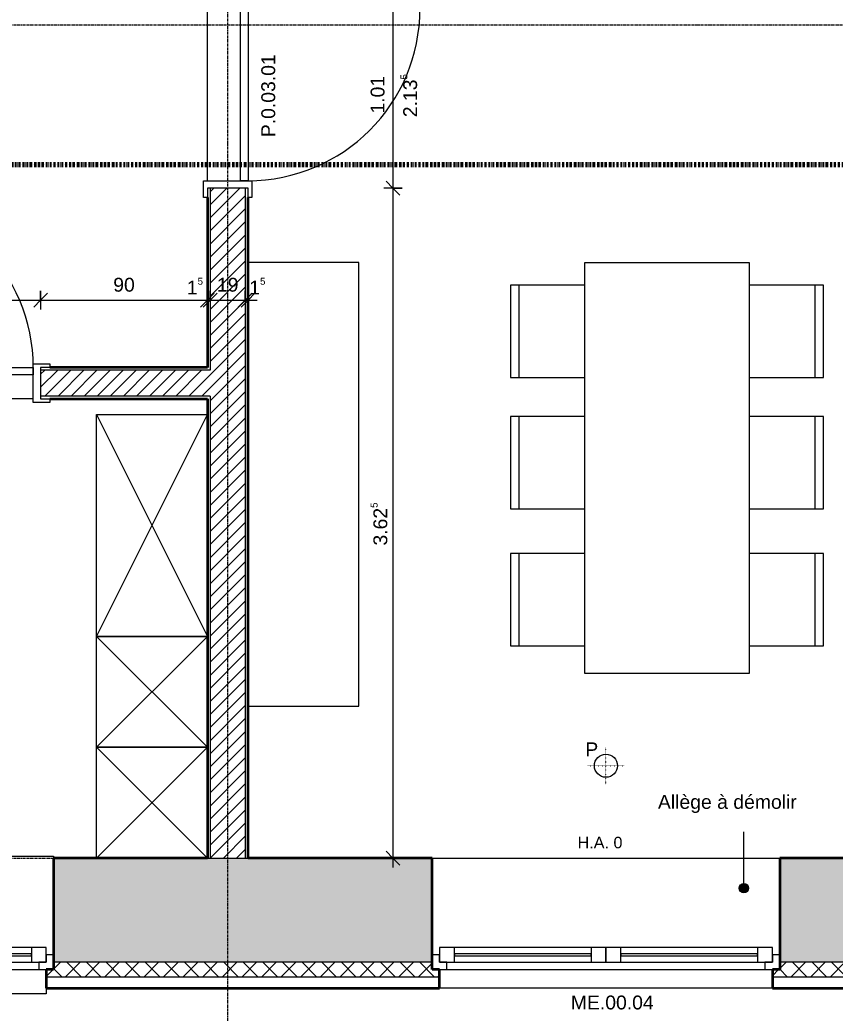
# Model space of a CAD drawing. Header units: millimetres. Extents: x -83 to 30397, y 298 to 25043.
# Drawn here: x 8567 to 12976, y 5859 to 11233 of the extents above; entities that cross this region are included whole.
import ezdxf

# ---------------------------------------------------------------- set-up
doc = ezdxf.new("R2010")
doc.units = ezdxf.units.MM
for name, pattern in [('Dash dot', [21, 10, -5, 1, -5]), ('Dot 1mm', [1, 0, -1]), ('Grid Line', [22.225, 12.7, -3.175, 3.175, -3.175])]:
    doc.linetypes.add(name, pattern=pattern)
for name, color, linetype, lineweight in [('A-ANNO-DIMS', 211, 'Continuous', 9), ('A-ANNO-DIMS-50', 211, 'Continuous', 9), ('A-DETL', 90, 'Continuous', 9), ('A-DOOR', 31, 'Continuous', 9), ('A-DOOR-FRAM', 31, 'Continuous', 18), ('A-DOOR-IDEN', 31, 'Continuous', 18), ('A-GENM', 13, 'Continuous', 9), ('A-GLAZ', 151, 'Continuous', 9), ('A-GLAZ-IDEN', 152, 'Continuous', 18), ('A-WALL', 113, 'Continuous', 9), ('A-WALL-PATT', 111, 'Continuous', 35), ('G-ANNO-SYMB', 111, 'Continuous', 9), ('G-ANNO-TEXT', 231, 'Continuous', 9), ('G-IMPT', 8, 'Continuous', 9), ('I-FURN', 30, 'Continuous', 9), ('S-GRID', 1, 'Continuous', 9)]:
    doc.layers.add(name, color=color, linetype=linetype, lineweight=lineweight)
doc.styles.add('Arial', font='arial.ttf', dxfattribs={"height": 75})
doc.styles.add('Arial_8', font='arial.ttf', dxfattribs={"height": 62.5})
doc.dimstyles.new('ANNOTATION_1_5MM_BLACK', dxfattribs={"dimscale": 304.8, "dimtxt": 76.519455, "dimasz": 0.246063, "dimexe": 0.164042, "dimexo": 0.0625, "dimgap": 0.065617, "dimtad": 1, "dimdec": 1, "dimlfac": 0.1, "dimrnd": 0.5, "dimdsep": 46, "dimtxsty": 'Arial', "dimblk1": 'OBLIQUE', "dimblk2": 'OBLIQUE', "dimsah": 1, "dimcen": 0.09, "dimdle": 0.164042, "dimazin": 0, "dimtfac": 1, "dimtdec": 4, "dimtix": 1, "dimtmove": 2, "dimatfit": 3, "dimfxl": 0.164042, "dimfxlon": 1, "dimtvp": 1, "dimtolj": 1, "dimtzin": 0, "dimarcsym": 2})
doc.dimstyles.new('ANNOTATION_1_5MM_BLACK_1', dxfattribs={"dimscale": 304.8, "dimtxt": 76.519455, "dimasz": 0.246063, "dimexe": 0.164042, "dimexo": 0.0625, "dimgap": 0.065617, "dimtad": 1, "dimlfac": 0.001, "dimrnd": 0.005, "dimzin": 0, "dimdsep": 46, "dimtxsty": 'Arial', "dimblk1": 'OBLIQUE', "dimblk2": 'OBLIQUE', "dimsah": 1, "dimcen": 0.09, "dimdle": 0.164042, "dimazin": 0, "dimtfac": 1, "dimtdec": 4, "dimtix": 1, "dimtmove": 0, "dimatfit": 3, "dimfxl": 0.164042, "dimfxlon": 1, "dimtvp": 1, "dimtolj": 1, "dimtzin": 0, "dimarcsym": 2})
doc.dimstyles.new('ANNOTATION_1_5MM_BLACK_2', dxfattribs={"dimscale": 304.8, "dimtxt": 76.519455, "dimasz": 0.246063, "dimexe": 0.164042, "dimexo": 0.0625, "dimgap": 0.065617, "dimtad": 1, "dimdec": 1, "dimlfac": 0.1, "dimrnd": 0.5, "dimdsep": 46, "dimtxsty": 'Arial', "dimblk1": 'OBLIQUE', "dimblk2": 'OBLIQUE', "dimsah": 1, "dimcen": 0.09, "dimdle": 0.164042, "dimazin": 0, "dimtfac": 1, "dimtdec": 4, "dimtix": 1, "dimtmove": 0, "dimatfit": 3, "dimfxl": 0.164042, "dimfxlon": 1, "dimtvp": 1, "dimtolj": 1, "dimtzin": 0, "dimarcsym": 2})
pattern_1 = [(45, (0, 0), (-35.35534, 35.35534), [])]

# ---------------------------------------------------------------- blocks, each defined once
blk = doc.blocks.new('WIN_DOUBLE OPEN__SYM - 1880 x 2260-676270-N_F_ E_0')
at = {"layer": 'A-GLAZ', "lineweight": 18}
for p, q in [((-860, 251.5), (-900, 251.5)), ((-860, 211.5), (-860, 251.5)), ((900, 251.5), (860, 251.5)), ((860, 251.5), (860, 211.5)), ((-940, 171.5), (-900, 171.5)), ((-820, 211.5), (-900, 211.5)), ((-900, 211.5), (-900, 131.5)), ((-900, 171.5), (-900, 211.5)), ((-900, 211.5), (-860, 211.5)), ((-820, 131.5), (-820, 211.5)), ((-820, 176.5), (-820, 166.5)), ((-80, 176.5), (-820, 176.5)), ((-820, 166.5), (-80, 166.5)), ((0, 211.5), (-80, 211.5)), ((-80, 211.5), (-80, 131.5)), ((-80, 166.5), (-80, 176.5)), ((80, 211.5), (0, 211.5)), ((0, 211.5), (0, 131.5)), ((0, 131.5), (0, 211.5)), ((80, 131.5), (80, 211.5)), ((80, 176.5), (80, 166.5)), ((820, 176.5), (80, 176.5)), ((80, 166.5), (820, 166.5)), ((820, 211.5), (820, 131.5)), ((900, 211.5), (820, 211.5)), ((820, 166.5), (820, 176.5)), ((860, 211.5), (900, 211.5)), ((900, 131.5), (900, 211.5)), ((900, 211.5), (900, 171.5)), ((900, 171.5), (940, 171.5)), ((-900, 131.5), (-820, 131.5)), ((-80, 131.5), (0, 131.5)), ((0, 131.5), (80, 131.5)), ((820, 131.5), (900, 131.5))]:
    blk.add_line(p, q, dxfattribs=at)
at = {"layer": 'A-GLAZ'}
for p, q in [((860, 251.5), (-860, 251.5)), ((-80, 211.5), (-820, 211.5)), ((820, 211.5), (80, 211.5)), ((-820, 131.5), (-80, 131.5)), ((80, 131.5), (820, 131.5))]:
    blk.add_line(p, q, dxfattribs=at)
blk = doc.blocks.new('WIN_SINGLE OPEN_ - 1150 x 1800-676269-N_F_ E_0')
at = {"layer": 'A-GLAZ'}
for p, q in [((-535, 351.5), (-535, 382.5)), ((-535, 382.5), (535, 382.5)), ((535, 382.5), (535, 351.5)), ((495, 251.5), (-495, 251.5)), ((455, 211.5), (-455, 211.5)), ((-455, 131.5), (455, 131.5)), ((-575, -361.5), (-575, -351.5)), ((575, -361.5), (-575, -361.5)), ((575, -351.5), (575, -361.5))]:
    blk.add_line(p, q, dxfattribs=at)
at = {"layer": 'A-GLAZ', "lineweight": 18}
for p, q in [((-495, 251.5), (-535, 251.5)), ((-495, 211.5), (-495, 251.5)), ((495, 251.5), (495, 211.5)), ((535, 251.5), (495, 251.5)), ((-575, 171.5), (-535, 171.5)), ((-455, 211.5), (-535, 211.5)), ((-535, 211.5), (-535, 131.5)), ((-535, 171.5), (-535, 211.5)), ((-535, 211.5), (-495, 211.5)), ((-455, 131.5), (-455, 211.5)), ((-455, 176.5), (-455, 166.5)), ((455, 176.5), (-455, 176.5)), ((-455, 166.5), (455, 166.5)), ((455, 211.5), (455, 131.5)), ((535, 211.5), (455, 211.5)), ((455, 166.5), (455, 176.5)), ((495, 211.5), (535, 211.5)), ((535, 131.5), (535, 211.5)), ((535, 211.5), (535, 171.5)), ((535, 171.5), (575, 171.5)), ((-535, 131.5), (-455, 131.5)), ((455, 131.5), (535, 131.5))]:
    blk.add_line(p, q, dxfattribs=at)
blk = doc.blocks.new('DOOR_SIMPLE _U-CASING - 1010 x 2135-685026-N_F_ E_0')
at = {"layer": 'A-DOOR'}
for p, q in [((-465, 110), (465, 110)), ((465, -130), (465, -1040))]:
    blk.add_line(p, q, dxfattribs=at)
at = {"layer": 'A-DOOR', "lineweight": 18}
for p, q in [((-465, -70), (465, -70)), ((-465, -110), (-465, -70)), ((465, -70), (465, -110)), ((465, -110), (-465, -110))]:
    blk.add_line(p, q, dxfattribs=at)
at = {"layer": 'A-DOOR'}
blk.add_arc((465, -110), 930, 180, 270, dxfattribs=at)
at = {"layer": 'A-DOOR-FRAM'}
for p, q in [((-555, 130), (-465, 130)), ((-555, 110), (-555, 130)), ((-505, 110), (-555, 110)), ((-505, -110), (-505, 110)), ((-465, 130), (-465, -130)), ((465, 130), (555, 130)), ((465, -130), (465, 130)), ((505, 110), (505, -110)), ((555, 110), (505, 110)), ((555, 130), (555, 110)), ((-555, -110), (-505, -110)), ((-555, -130), (-555, -110)), ((-465, -130), (-555, -130)), ((555, -130), (465, -130)), ((505, -110), (555, -110)), ((555, -110), (555, -130))]:
    blk.add_line(p, q, dxfattribs=at)
blk = doc.blocks.new('DOOR_SIMPLE _U-CASING - 1010 x 2135-685102-N_F_ E_0')
at = {"layer": 'A-DOOR'}
for p, q in [((-465, 85), (465, 85)), ((465, -105), (465, -1015))]:
    blk.add_line(p, q, dxfattribs=at)
at = {"layer": 'A-DOOR', "lineweight": 18}
for p, q in [((-465, -45), (465, -45)), ((-465, -85), (-465, -45)), ((465, -45), (465, -85)), ((465, -85), (-465, -85))]:
    blk.add_line(p, q, dxfattribs=at)
at = {"layer": 'A-DOOR'}
blk.add_arc((465, -85), 930, 180, 270, dxfattribs=at)
at = {"layer": 'A-DOOR-FRAM'}
for p, q in [((-555, 105), (-465, 105)), ((-555, 85), (-555, 105)), ((-505, 85), (-555, 85)), ((-505, -85), (-505, 85)), ((-465, 105), (-465, -105)), ((465, 105), (555, 105)), ((465, -105), (465, 105)), ((505, 85), (505, -85)), ((555, 85), (505, 85)), ((555, 105), (555, 85)), ((-555, -85), (-505, -85)), ((-555, -105), (-555, -85)), ((-465, -105), (-555, -105)), ((555, -105), (465, -105)), ((505, -85), (555, -85)), ((555, -85), (555, -105))]:
    blk.add_line(p, q, dxfattribs=at)
blk = doc.blocks.new('CUPBOARD X - F_Cupboards_dwg_cupboard_01_top-307629-N_F_ E_0')
at = {"layer": 'G-IMPT'}
for p, q in [((1, 0), (0, 1)), ((0, 0), (1, 1))]:
    blk.add_line(p, q, dxfattribs=at)
at = {"layer": 'G-IMPT', "flags": 128}
blk.add_lwpolyline([(1, 0), (1, 1), (0, 1), (0, 0)], dxfattribs=at)
blk = doc.blocks.new('CUPBOARD X - F_Cupboards_dwg-307628-N_F_ E_0')
blk.add_blockref('CUPBOARD X - F_Cupboards_dwg_cupboard_01_top-307629-N_F_ E_0', (0, 0))
blk = doc.blocks.new('CUPBOARD X - F_Cupboards_dwg_cupboard_01_top-307627-N_F_ E_0')
at = {"layer": 'G-IMPT'}
for p, q in [((1, 0), (0, 1)), ((0, 0), (1, 1))]:
    blk.add_line(p, q, dxfattribs=at)
at = {"layer": 'G-IMPT', "flags": 128}
blk.add_lwpolyline([(1, 0), (1, 1), (0, 1), (0, 0)], dxfattribs=at)
blk = doc.blocks.new('CUPBOARD X - F_Cupboards_dwg-307626-N_F_ E_0')
blk.add_blockref('CUPBOARD X - F_Cupboards_dwg_cupboard_01_top-307627-N_F_ E_0', (0, 0))
blk = doc.blocks.new('CUPBOARD X - F_Cupboards_dwg_cupboard_01_top-307625-N_F_ E_0')
at = {"layer": 'G-IMPT'}
for p, q in [((1, 0), (0, 1)), ((0, 0), (1, 1))]:
    blk.add_line(p, q, dxfattribs=at)
at = {"layer": 'G-IMPT', "flags": 128}
blk.add_lwpolyline([(1, 0), (1, 1), (0, 1), (0, 0)], dxfattribs=at)
blk = doc.blocks.new('CUPBOARD X - F_Cupboards_dwg-307624-N_F_ E_0')
blk.add_blockref('CUPBOARD X - F_Cupboards_dwg_cupboard_01_top-307625-N_F_ E_0', (0, 0))
blk = doc.blocks.new('CUPBOARD X - 600 x 600-307640-N_F_ E_0')
at = {"layer": 'A-GENM'}
for p, q in [((0, 0), (600, 600)), ((0, 600), (600, 0)), ((0, 0), (0, 600)), ((0, 600), (600, 600))]:
    blk.add_line(p, q, dxfattribs=at)
for name in ['CUPBOARD X - F_Cupboards_dwg-307628-N_F_ E_0', 'CUPBOARD X - F_Cupboards_dwg-307626-N_F_ E_0', 'CUPBOARD X - F_Cupboards_dwg-307624-N_F_ E_0']:
    blk.add_blockref(name, (0, 0))
blk = doc.blocks.new('CUPBOARD X - F_Cupboards_dwg_cupboard_01_top-V1-N_F_ E_0')
at = {"layer": 'G-IMPT'}
blk.add_line((0, 0), (1, 1), dxfattribs=at)
at = {"layer": 'G-IMPT', "flags": 128}
blk.add_lwpolyline([(1, 0), (1, 1), (0, 1), (0, 0), (1, 0), (0, 1)], dxfattribs=at)
blk = doc.blocks.new('CUPBOARD X - F_Cupboards_dwg-V2-N_F_ E_0')
blk.add_blockref('CUPBOARD X - F_Cupboards_dwg_cupboard_01_top-V1-N_F_ E_0', (0, 0))
blk = doc.blocks.new('CUPBOARD X - F_Cupboards_dwg_cupboard_01_top-V3-N_F_ E_0')
at = {"layer": 'G-IMPT'}
blk.add_line((0, 0), (1, 1), dxfattribs=at)
at = {"layer": 'G-IMPT', "flags": 128}
blk.add_lwpolyline([(1, 0), (1, 1), (0, 1), (0, 0), (1, 0), (0, 1)], dxfattribs=at)
blk = doc.blocks.new('CUPBOARD X - F_Cupboards_dwg-V4-N_F_ E_0')
blk.add_blockref('CUPBOARD X - F_Cupboards_dwg_cupboard_01_top-V3-N_F_ E_0', (0, 0))
blk = doc.blocks.new('CUPBOARD X - F_Cupboards_dwg_cupboard_01_top-V5-N_F_ E_0')
at = {"layer": 'G-IMPT'}
blk.add_line((0, 0), (1, 1), dxfattribs=at)
at = {"layer": 'G-IMPT', "flags": 128}
blk.add_lwpolyline([(1, 0), (1, 1), (0, 1), (0, 0), (1, 0), (0, 1)], dxfattribs=at)
blk = doc.blocks.new('CUPBOARD X - F_Cupboards_dwg-V6-N_F_ E_0')
blk.add_blockref('CUPBOARD X - F_Cupboards_dwg_cupboard_01_top-V5-N_F_ E_0', (0, 0))
blk = doc.blocks.new('CUPBOARD X - 600 x 600-V7-N_F_ E_0')
at = {"layer": 'A-GENM'}
for p, q in [((0, 0), (600, 600)), ((0, 600), (600, 0)), ((0, 0), (0, 600)), ((0, 600), (600, 600)), ((600, 0), (0, 0))]:
    blk.add_line(p, q, dxfattribs=at)
for name in ['CUPBOARD X - F_Cupboards_dwg-V2-N_F_ E_0', 'CUPBOARD X - F_Cupboards_dwg-V4-N_F_ E_0', 'CUPBOARD X - F_Cupboards_dwg-V6-N_F_ E_0']:
    blk.add_blockref(name, (0, 0))
blk = doc.blocks.new('CUPBOARD X - 1200x600-576470-N_F_ E_0')
at = {"layer": 'A-GENM'}
for p, q in [((0, 0), (600, 1200)), ((0, 1200), (600, 0)), ((0, 0), (0, 1200)), ((0, 1200), (600, 1200)), ((600, 0), (0, 0))]:
    blk.add_line(p, q, dxfattribs=at)
for name in ['CUPBOARD X - F_Cupboards_dwg-307628-N_F_ E_0', 'CUPBOARD X - F_Cupboards_dwg-307626-N_F_ E_0', 'CUPBOARD X - F_Cupboards_dwg-307624-N_F_ E_0']:
    blk.add_blockref(name, (0, 0))
blk = doc.blocks.new('DESK_6SEAT - 2222 x 889-310147-N_F_ E_0')
at = {"layer": 'I-FURN', "color": 253}
for p, q in [((0, 1691.7), (0, 1290.3)), ((500, 1691.7), (0, 1691.7)), ((500, 1290.3), (500, 1691.7)), ((709.8, 1691.7), (709.8, 1290.3)), ((1209.8, 1691.7), (709.8, 1691.7)), ((1209.8, 1290.3), (1209.8, 1691.7)), ((1451.3, 1691.7), (1451.3, 1290.3)), ((1951.3, 1691.7), (1451.3, 1691.7)), ((1951.3, 1290.3), (1951.3, 1691.7)), ((500, 1647.2), (0, 1647.2)), ((1209.8, 1647.2), (709.8, 1647.2)), ((1951.3, 1647.2), (1451.3, 1647.2)), ((-122.2, 1290.3), (2099.8, 1290.3)), ((-122.2, 401.3), (-122.2, 1290.3)), ((2099.8, 1290.3), (2099.8, 401.3)), ((2099.8, 401.3), (-122.2, 401.3)), ((0, 401.3), (0, 0)), ((500, 0), (500, 401.3)), ((709.8, 401.3), (709.8, 0)), ((1209.8, 0), (1209.8, 401.3)), ((1451.3, 401.3), (1451.3, 0)), ((1951.1, 0), (1951.1, 401.3)), ((0, 44.4), (500, 44.4)), ((0, 0), (500, 0)), ((709.8, 44.4), (1209.8, 44.4)), ((709.8, 0), (1209.8, 0)), ((1451.3, 44.4), (1951.1, 44.4)), ((1451.3, 0), (1951.1, 0))]:
    blk.add_line(p, q, dxfattribs=at)
blk = doc.blocks.new('CLOSET - 2400x600-576476-N_F_ E_0')
at = {"layer": 'I-FURN', "color": 253}
for p, q in [((600, 2400), (0, 2400)), ((600, 0), (600, 2400)), ((0, 0), (600, 0))]:
    blk.add_line(p, q, dxfattribs=at)
blk = doc.blocks.new('DIMBLOCK38-N_F_ E_0')
at = {"layer": 'A-ANNO-DIMS-50'}
for p, q in [((7669.3, 9766.4), (7669.3, 9666.4)), ((7669.3, 9716.4), (7669.3, 9766.4)), ((7669.3, 9716.4), (7706.8, 9753.9)), ((8679.3, 9766.4), (8679.3, 9666.4)), ((8679.3, 9716.4), (8679.3, 9766.4)), ((8679.3, 9716.4), (8716.8, 9753.9)), ((7669.3, 9716.4), (7631.8, 9678.9)), ((7669.3, 9716.4), (8679.3, 9716.4)), ((8679.3, 9716.4), (8641.8, 9678.9))]:
    blk.add_line(p, q, dxfattribs=at)
at = {"layer": 'A-ANNO-DIMS-50', "color": 0, "char_height": 75, "attachment_point": 1, "line_spacing_factor": 0.941778, "style": 'Arial'}
for s, insert, width in [('1.01', (8072.5, 9837.3), 244.244), ('2.13\\A2\\H0.5x;\\S5^  ;\\H2x;', (8053, 9676.1), 291.073)]:
    blk.add_mtext(s, dxfattribs=dict(at, insert=insert, width=width))
blk = doc.blocks.new('_Oblique')
at = {"color": 0, "linetype": 'ByBlock', "lineweight": -2}
blk.add_line((-0.5, -0.5), (0.5, 0.5), dxfattribs=at)
blk = doc.blocks.new('DIMBLOCK39-N_F_ E_0')
at = {"layer": 'A-ANNO-DIMS-50'}
for p, q in [((8679.3, 9766.4), (8679.3, 9666.4)), ((8679.3, 9716.4), (8679.3, 9766.4)), ((8679.3, 9716.4), (8716.8, 9753.9)), ((9580.9, 9766.4), (9580.9, 9666.4)), ((9580.9, 9716.4), (9580.9, 9766.4)), ((9580.9, 9716.4), (9618.4, 9753.9)), ((8679.3, 9716.4), (8641.8, 9678.9)), ((8679.3, 9716.4), (9580.9, 9716.4)), ((9580.9, 9716.4), (9543.4, 9678.9))]:
    blk.add_line(p, q, dxfattribs=at)
at = {"layer": 'A-ANNO-DIMS-50', "color": 0, "insert": (9071.9, 9837.3), "char_height": 75, "width": 139.568, "attachment_point": 1, "line_spacing_factor": 0.941778, "style": 'Arial'}
blk.add_mtext('90', dxfattribs=at)
blk = doc.blocks.new('DIMBLOCK40-N_F_ E_0')
at = {"layer": 'A-ANNO-DIMS-50'}
for p, q in [((9580.9, 9766.4), (9580.9, 9666.4)), ((9580.9, 9716.4), (9580.9, 9766.4)), ((9580.9, 9716.4), (9618.4, 9753.9)), ((9595.9, 9766.4), (9595.9, 9666.4)), ((9595.9, 9716.4), (9595.9, 9766.4)), ((9595.9, 9716.4), (9633.4, 9753.9)), ((9580.9, 9716.4), (9543.4, 9678.9)), ((9595.9, 9716.4), (9558.4, 9678.9)), ((9580.9, 9716.4), (9595.9, 9716.4))]:
    blk.add_line(p, q, dxfattribs=at)
at = {"layer": 'A-ANNO-DIMS-50', "color": 0, "insert": (9470, 9837.3), "char_height": 75, "width": 116.613, "attachment_point": 1, "line_spacing_factor": 0.941778, "style": 'Arial'}
blk.add_mtext('1\\A2\\H0.5x;\\S5^  ;\\H2x;', dxfattribs=at)
blk = doc.blocks.new('DIMBLOCK41-N_F_ E_0')
at = {"layer": 'A-ANNO-DIMS-50'}
for p, q in [((9595.9, 9766.4), (9595.9, 9666.4)), ((9595.9, 9716.4), (9595.9, 9766.4)), ((9595.9, 9716.4), (9633.4, 9753.9)), ((9785.9, 9766.4), (9785.9, 9666.4)), ((9785.9, 9716.4), (9785.9, 9766.4)), ((9785.9, 9716.4), (9823.4, 9753.9)), ((9595.9, 9716.4), (9558.4, 9678.9)), ((9595.9, 9716.4), (9785.9, 9716.4)), ((9785.9, 9716.4), (9748.4, 9678.9))]:
    blk.add_line(p, q, dxfattribs=at)
at = {"layer": 'A-ANNO-DIMS-50', "color": 0, "insert": (9632.7, 9837.3), "char_height": 75, "width": 139.568, "attachment_point": 1, "line_spacing_factor": 0.941778, "style": 'Arial'}
blk.add_mtext('19', dxfattribs=at)
blk = doc.blocks.new('DIMBLOCK42-N_F_ E_0')
at = {"layer": 'A-ANNO-DIMS-50'}
for p, q in [((9785.9, 9766.4), (9785.9, 9666.4)), ((9785.9, 9716.4), (9785.9, 9766.4)), ((9785.9, 9716.4), (9823.4, 9753.9)), ((9800.9, 9766.4), (9800.9, 9666.4)), ((9800.9, 9716.4), (9800.9, 9766.4)), ((9800.9, 9716.4), (9838.4, 9753.9)), ((9785.9, 9716.4), (9748.4, 9678.9)), ((9800.9, 9716.4), (9763.4, 9678.9)), ((9785.9, 9716.4), (9850.9, 9716.4))]:
    blk.add_line(p, q, dxfattribs=at)
at = {"layer": 'A-ANNO-DIMS-50', "color": 0, "insert": (9807.7, 9837.3), "char_height": 75, "width": 116.613, "attachment_point": 1, "line_spacing_factor": 0.941778, "style": 'Arial'}
blk.add_mtext('1\\A2\\H0.5x;\\S5^  ;\\H2x;', dxfattribs=at)
blk = doc.blocks.new('DIMBLOCK64-N_F_ E_0')
at = {"layer": 'A-ANNO-DIMS-50'}
for p, q in [((10584.9, 11332.5), (10547.4, 11370)), ((10634.9, 11332.5), (10534.9, 11332.5)), ((10584.9, 11332.5), (10584.9, 10322.5)), ((10584.9, 11332.5), (10622.4, 11295)), ((10584.9, 11332.5), (10634.9, 11332.5)), ((10634.9, 10322.5), (10534.9, 10322.5)), ((10584.9, 10322.5), (10547.4, 10360)), ((10584.9, 10322.5), (10622.4, 10285)), ((10584.9, 10322.5), (10634.9, 10322.5))]:
    blk.add_line(p, q, dxfattribs=at)
at = {"layer": 'A-ANNO-DIMS-50', "color": 0, "char_height": 75, "attachment_point": 1, "rotation": 90, "line_spacing_factor": 0.941778, "style": 'Arial'}
for s, insert, width in [('1.01', (10464, 10725.7), 244.244), ('2.13\\A2\\H0.5x;\\S5^  ;\\H2x;', (10625.3, 10706.2), 291.073)]:
    blk.add_mtext(s, dxfattribs=dict(at, insert=insert, width=width))
blk = doc.blocks.new('DIMBLOCK65-N_F_ E_0')
at = {"layer": 'A-ANNO-DIMS-50'}
for p, q in [((10634.9, 10322.5), (10534.9, 10322.5)), ((10584.9, 10322.5), (10547.4, 10360)), ((10584.9, 10322.5), (10584.9, 6647.5)), ((10584.9, 10322.5), (10622.4, 10285)), ((10584.9, 10322.5), (10634.9, 10322.5)), ((10584.9, 6697.5), (10547.4, 6735)), ((10634.9, 6697.5), (10534.9, 6697.5)), ((10584.9, 6697.5), (10622.4, 6660)), ((10584.9, 6697.5), (10634.9, 6697.5))]:
    blk.add_line(p, q, dxfattribs=at)
at = {"layer": 'A-ANNO-DIMS-50', "color": 0, "insert": (10464, 8388.7), "char_height": 75, "width": 291.073, "attachment_point": 1, "rotation": 90, "line_spacing_factor": 0.941778, "style": 'Arial'}
blk.add_mtext('3.62\\A2\\H0.5x;\\S5^  ;\\H2x;', dxfattribs=at)

msp = doc.modelspace()

# ---------------------------------------------------------------- hatches: boundary and pattern name
at = {"layer": 'A-WALL-PATT', "lineweight": 9}
h = msp.add_hatch(dxfattribs=at)
h.set_pattern_fill('FP_2', color=256, style=0, pattern_type=2)
h.set_pattern_definition(pattern_1)
h.paths.add_polyline_path([(9785.854, 6697.509), (9785.854, 10322.509), (9595.854, 10322.509), (9595.854, 6697.509)])
h.paths.add_polyline_path([(9785.854, 11332.509), (9785.854, 11647.509), (9595.854, 11647.509), (9595.854, 11332.509)])
h = msp.add_hatch(dxfattribs=at)
h.set_pattern_fill('FP_2', color=256, style=0, pattern_type=2)
h.set_pattern_definition(pattern_1)
h.paths.add_polyline_path([(9580.854, 9197.509), (9595.854, 9197.509), (9595.854, 9337.509), (8679.294, 9337.509), (8679.294, 9197.509), (8709.294, 9197.509)])
h.paths.add_polyline_path([(7359.294, 9197.509), (7669.294, 9197.509), (7669.294, 9337.509), (6212.354, 9337.509), (6212.354, 9197.509), (6302.354, 9197.509)])
at = {"layer": 'A-WALL-PATT'}
h = msp.add_hatch(color=256, dxfattribs=at)
h.paths.add_polyline_path([(14412.354, 6134.509), (14412.354, 6697.509), (12676.794, 6697.509), (12676.794, 6134.509)])
h.paths.add_polyline_path([(10796.794, 6134.509), (10796.794, 6697.509), (8749.294, 6697.509), (8749.294, 6134.509), (10510.055, 6134.509)])
h.paths.add_polyline_path([(7599.294, 6134.509), (7599.294, 6697.509), (5649.354, 6697.509), (5649.354, 6134.509), (6832.739, 6134.509)])
at = {"layer": 'A-WALL-PATT', "lineweight": 9}
h = msp.add_hatch(dxfattribs=at)
h.set_pattern_fill('FP_1', color=256, style=0, pattern_type=2)
h.set_pattern_definition([(45, (0, 0), (-53.033, 53.033), []), (135, (0, 0), (-53.033, -53.033), [])])
h.paths.add_polyline_path([(14412.354, 6054.509), (14412.354, 6134.509), (12676.794, 6134.509), (12676.794, 6094.509), (12636.794, 6094.509), (12636.794, 6054.509)])
h.paths.add_polyline_path([(10836.794, 6054.509), (10836.794, 6094.509), (10796.794, 6094.509), (10796.794, 6134.509), (8749.294, 6134.509), (8749.294, 6094.509), (8709.294, 6094.509), (8709.294, 6054.509), (10510.055, 6054.509)])
h.paths.add_polyline_path([(7639.294, 6054.509), (7639.294, 6094.509), (7599.294, 6094.509), (7599.294, 6134.509), (5649.354, 6134.509), (5649.354, 6055.509), (5802.413, 6055.509), (5802.413, 6054.509), (6832.739, 6054.509)])
at = {"layer": 'G-ANNO-TEXT'}
h = msp.add_hatch(color=7, dxfattribs=at)
edge = h.paths.add_edge_path()
edge.add_arc((12482.903, 6535.408), 25, 0, 360)

# ---------------------------------------------------------------- linework, layer by layer
at = {"layer": 'A-DETL', "linetype": 'Dot 1mm'}
for p, q in [((11736.794, 7097.509), (11736.794, 7297.509)), ((11636.794, 7197.509), (11836.794, 7197.509))]:
    msp.add_line(p, q, dxfattribs=at)
at = {"layer": 'A-DETL', "lineweight": 18}
msp.add_circle((11736.794, 7197.509), 62.5, dxfattribs=at)
at = {"layer": 'A-WALL'}
for p, q in [((9595.854, 10322.509), (9595.854, 9337.509)), ((9785.854, 10322.509), (9785.854, 6697.509)), ((9595.854, 9337.509), (8679.294, 9337.509)), ((9595.854, 9197.509), (8679.294, 9197.509)), ((9595.854, 9197.509), (9595.854, 6697.509)), ((9580.854, 6697.509), (9800.854, 6697.509)), ((10796.794, 6697.509), (12676.794, 6697.509)), ((10796.794, 6134.509), (8749.294, 6134.509)), ((20820.354, 6134.509), (12676.794, 6134.509)), ((10836.794, 6054.509), (8709.294, 6054.509)), ((20820.354, 6054.509), (12636.794, 6054.509)), ((12636.794, 5994.509), (10836.794, 5994.509))]:
    msp.add_line(p, q, dxfattribs=at)
at = {"layer": 'A-WALL', "lineweight": 35}
for p, q in [((9580.854, 10272.509), (9580.854, 9352.509)), ((9800.854, 6697.509), (9800.854, 10272.509)), ((9580.854, 9352.509), (8729.294, 9352.509)), ((8729.294, 9182.509), (9580.854, 9182.509)), ((9580.854, 9182.509), (9580.854, 6697.509)), ((9580.854, 6697.509), (8749.294, 6697.509)), ((8749.294, 6697.509), (8749.294, 6094.509)), ((10796.794, 6697.509), (9800.854, 6697.509)), ((10796.794, 6094.509), (10796.794, 6697.509)), ((12676.794, 6697.509), (12676.794, 6094.509)), ((20167.354, 6697.509), (12676.794, 6697.509)), ((8749.294, 6094.509), (8709.294, 6094.509)), ((8709.294, 6094.509), (8709.294, 5994.509)), ((10836.794, 6094.509), (10796.794, 6094.509)), ((10836.794, 5994.509), (10836.794, 6094.509)), ((12676.794, 6094.509), (12636.794, 6094.509)), ((12636.794, 6094.509), (12636.794, 5994.509)), ((8709.294, 5994.509), (10836.794, 5994.509)), ((12636.794, 5994.509), (20820.354, 5994.509))]:
    msp.add_line(p, q, dxfattribs=at)
at = {"layer": 'G-ANNO-SYMB', "linetype": 'Dash dot', "lineweight": 70}
msp.add_line((1483.247, 10449.991), (28515.828, 10449.991), dxfattribs=at)
at = {"layer": 'G-ANNO-TEXT', "color": 7}
msp.add_line((12482.903, 6535.408), (12482.903, 6839.773), dxfattribs=at)
msp.add_circle((12482.903, 6535.408), 25, dxfattribs=at)
at = {"layer": 'S-GRID', "linetype": 'Grid Line'}
for p, q in [((9690.854, 4601.222), (9690.854, 18451.704)), ((4291.211, 11205.009), (23183.885, 11205.009)), ((4291.211, 6697.509), (23183.885, 6697.509))]:
    msp.add_line(p, q, dxfattribs=at)

# ---------------------------------------------------------------- block references
at = {"layer": 'A-DOOR'}
for name, p, rotation in [('DOOR_SIMPLE _U-CASING - 1010 x 2135-685026-N_F_ E_0', (9690.854, 10827.509), 89.9999999999999), ('DOOR_SIMPLE _U-CASING - 1010 x 2135-685102-N_F_ E_0', (8174.294, 9267.509), 180)]:
    msp.add_blockref(name, p, dxfattribs=dict(at, rotation=rotation))
at = {"layer": 'A-GENM'}
for name, p in [('CUPBOARD X - 1200x600-576470-N_F_ E_0', (8980.854, 7897.509)), ('CUPBOARD X - 600 x 600-V7-N_F_ E_0', (8980.854, 7297.509)), ('CUPBOARD X - 600 x 600-307640-N_F_ E_0', (8980.854, 6697.509))]:
    msp.add_blockref(name, p, dxfattribs=at)
at = {"layer": 'A-GLAZ', "rotation": 180}
for name, p in [('WIN_SINGLE OPEN_ - 1150 x 1800-676269-N_F_ E_0', (8174.294, 6346.009)), ('WIN_DOUBLE OPEN__SYM - 1880 x 2260-676270-N_F_ E_0', (11736.794, 6346.009))]:
    msp.add_blockref(name, p, dxfattribs=at)
at = {"layer": 'I-FURN', "color": 253}
msp.add_blockref('CLOSET - 2400x600-576476-N_F_ E_0', (9800.854, 7519.509), dxfattribs=at)
at = {"layer": 'I-FURN', "color": 253, "rotation": 269.9999965853123}
msp.add_blockref('DESK_6SEAT - 2222 x 889-310147-N_F_ E_0', (11220.854, 9797.274), dxfattribs=at)

# ---------------------------------------------------------------- texts
at = {"layer": 'A-DOOR-IDEN', "lineweight": 9, "insert": (9872.728, 10598.071), "char_height": 75, "width": 553.16437, "attachment_point": 1, "rotation": 90, "style": 'Arial'}
msp.add_mtext('P.0.03.01', dxfattribs=at)
at = {"layer": 'A-GLAZ-IDEN', "lineweight": 9, "attachment_point": 1}
for s, insert, char_height, width, style in [('H.A. 0', (11583.399, 6813.286), 62.5, 304.64125, 'Arial_8'), ('ME.00.04', (11546.649, 5954.303), 75, 553.16437, 'Arial')]:
    msp.add_mtext(s, dxfattribs=dict(at, insert=insert, char_height=char_height, width=width, style=style))
at = {"layer": 'G-ANNO-TEXT', "color": 142, "insert": (11625.068, 7323.824), "char_height": 75, "width": 84.17719, "attachment_point": 1, "style": 'Arial'}
msp.add_mtext('P', dxfattribs=at)
at = {"layer": 'G-ANNO-TEXT', "color": 7, "insert": (12017.778, 7039.461), "char_height": 75, "width": 897.89, "attachment_point": 1, "style": 'Arial'}
msp.add_mtext('Allège à démolir', dxfattribs=at)

# ---------------------------------------------------------------- dimensions: what is measured, and where the dimension line sits
at = {"layer": 'A-ANNO-DIMS'}
for base, p1, p2, text, override, picture, middle in [((10584.919, 10322.509), (10634.919, 11332.509), (10634.919, 10322.509), '1.01\\X\\A1;2.13\\Q;{\\A1;{\\H0.5x;\\S5^ ;}}', {"dimpost": '<>', "dimfxl": 1010}, 'DIMBLOCK64-N_F_ E_0', (10584.919, 10827.509)), ((10584.919, 6697.509), (10634.919, 10322.509), (10634.919, 6697.509), '\\A1;3.62\\Q;{\\A1;{\\H0.5x;\\S5^ ;}}', {"dimpost": '<>', "dimfxl": 3625}, 'DIMBLOCK65-N_F_ E_0', (10526.6, 8510.009))]:
    dim = msp.add_linear_dim(base=base, p1=p1, p2=p2, angle=90, text=text, dimstyle='ANNOTATION_1_5MM_BLACK_1', override=override, dxfattribs=at)
    dim.commit()
    dim.dimension.update_dxf_attribs({"geometry": picture, "text_midpoint": middle})
dim = msp.add_linear_dim(base=(8679.294, 9716.448), p1=(7669.294, 9766.448), p2=(8679.294, 9766.448), text='1.01\\X\\A1;2.13\\Q;{\\A1;{\\H0.5x;\\S5^ ;}}', dimstyle='ANNOTATION_1_5MM_BLACK_1', override={"dimpost": '<>', "dimfxl": 1010}, dxfattribs=at)
dim.commit()
dim.dimension.update_dxf_attribs({"geometry": 'DIMBLOCK38-N_F_ E_0', "text_midpoint": (8174.294, 9716.448)})
for base, p1, p2, override, picture, middle in [((9580.854, 9716.448), (8679.294, 9766.448), (9580.854, 9766.448), {"dimpost": '<>', "dimfxl": 901.559322}, 'DIMBLOCK39-N_F_ E_0', (9130.074, 9774.741)), ((9785.854, 9716.448), (9595.854, 9766.448), (9785.854, 9766.448), {"dimpost": '<>', "dimfxl": 190}, 'DIMBLOCK41-N_F_ E_0', (9690.854, 9774.741))]:
    dim = msp.add_linear_dim(base=base, p1=p1, p2=p2, dimstyle='ANNOTATION_1_5MM_BLACK_2', override=override, dxfattribs=at)
    dim.commit()
    dim.dimension.update_dxf_attribs({"geometry": picture, "text_midpoint": middle})
for base, p1, p2, picture, middle in [((9595.854, 9716.448), (9580.854, 9766.448), (9595.854, 9766.448), 'DIMBLOCK40-N_F_ E_0', (9528.342, 9787.347)), ((9800.854, 9716.448), (9785.854, 9766.448), (9800.854, 9766.448), 'DIMBLOCK42-N_F_ E_0', (9866.007, 9787.347))]:
    dim = msp.add_linear_dim(base=base, p1=p1, p2=p2, text='\\A1;1\\Q;{\\A1;{\\H0.5x;\\S5^ ;}}', dimstyle='ANNOTATION_1_5MM_BLACK', override={"dimpost": '<>', "dimfxl": 15}, dxfattribs=at)
    dim.commit()
    dim.dimension.update_dxf_attribs({"geometry": picture, "text_midpoint": middle, "dimtype": 160})

doc.saveas('drawing.dxf')
